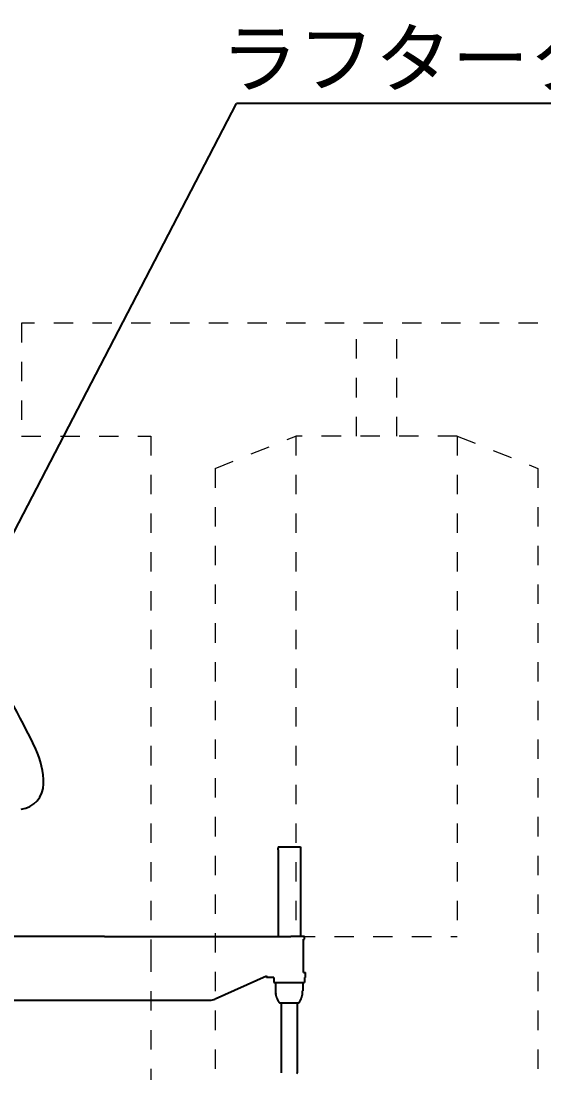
# Model space of a CAD drawing. Header units: millimetres. Extents: x -2078669 to -1085629, y -5987148 to 310365.
# Drawn here: x -1618545 to -1602336, y -1551182 to -1518595 of the extents above; entities that cross this region are included whole.
import ezdxf
from ezdxf.enums import TextEntityAlignment as Align

# ---------------------------------------------------------------- set-up
doc = ezdxf.new("R2010")
doc.units = ezdxf.units.MM
doc.header["$LTSCALE"] = 500
doc.linetypes.add('SXF_跳び破線', pattern=[12, 6, -6])
for name, color, linetype, lineweight in [('D-BGD', 7, 'Continuous', 13), ('D-BYP-STR1', 2, 'Continuous', 13), ('D-BYP-STR8', 5, 'Continuous', 25), ('D-BYP-STRB', 5, 'Continuous', 25), ('◆ワイプアウト', 4, 'Continuous', 13)]:
    doc.layers.add(name, color=color, linetype=linetype, lineweight=lineweight)
doc.styles.add('MS ゴシック', font='MS Gothic.ttf')
doc.dimstyles.new('DIM-500-F', dxfattribs={"dimscale": 500, "dimtxt": 3.5, "dimasz": 2.5, "dimexe": 0, "dimexo": 2, "dimgap": 0.8, "dimtad": 1, "dimdec": 0, "dimzin": 0, "dimdsep": 46, "dimtxsty": 'MS ゴシック', "dimblk": 'OPEN', "dimcen": 0.1, "dimclrd": 256, "dimclre": 256, "dimclrt": 256, "dimaunit": 1, "dimadec": 4, "dimazin": 0, "dimtfac": 1, "dimtdec": 0, "dimtmove": 2, "dimatfit": 3, "dimldrblk": 'OPEN', "dimfxl": 1, "dimtolj": 1, "dimtzin": 0, "dimlwd": -1, "dimlwe": -1, "dimarcsym": 2})

# ---------------------------------------------------------------- blocks, each defined once
blk = doc.blocks.new('河川平面')
at = {"layer": 'D-BGD', "linetype": 'Continuous'}
for p, q in [((1706188, -2851661, 363635), (1707357, -2855224, 363616)), ((1703665, -2855200, 363622), (1704834, -2858763, 363604)), ((1707747, -2856412, 363610), (1708915, -2859976, 363592)), ((1705224, -2859951, 363598), (1706391, -2863513, 363580)), ((1706781, -2864702, 363574), (1707950, -2868265, 363556)), ((1708339, -2869453, 363550), (1709508, -2873015, 363532))]:
    blk.add_line(p, q, dxfattribs=at)
blk = doc.blocks.new('A$Cbc34e4a9')
at = {"layer": 'D-BYP-STRB'}
for p, q in [((6680.5, 1556), (6716.7, 1556)), ((6680.5, 1537), (6680.5, 999.5)), ((6716.7, 1556), (6819.5, 1556)), ((6819.5, 1556), (6819.5, 999.5)), ((5605, 999.5), (4755, 999.5)), ((5605, 999.5), (6759, 999.5)), ((6845, 999.5), (6759, 999.5)), ((6838, 775.5), (6838, 983.5)), ((6290.4, 612.5), (6610, 755.4)), ((6655, 745.5), (6610, 745.5)), ((6655, 745.5), (6655, 724)), ((6845, 745.5), (6845, 724)), ((6850, 745.5), (6850, 775.5)), ((6655, 715), (6675, 715)), ((6666, 662), (6666, 715)), ((6675, 715), (6825, 715)), ((6825, 715), (6845, 715)), ((6834, 715), (6834, 662)), ((4755, 605.5), (6259.4, 605.5)), ((6806.1, 587), (6693.9, 587)), ((6700, 587), (6700, 174.5)), ((6800, 587), (6800, 174.5)), ((6700, 196), (6700, 154)), ((6800, 196), (6800, 154))]:
    blk.add_line(p, q, dxfattribs=at)
at = {"layer": 'D-BYP-STRB', "ltscale": 0.225}
for p, q in [((6680.5, 1556), (6680.5, 1547)), ((6655, 724), (6655, 715)), ((6845, 724), (6845, 715))]:
    blk.add_line(p, q, dxfattribs=at)
at = {"layer": 'D-BYP-STRB', "ltscale": 0.175}
blk.add_line((6838, 983.5), (6845, 983.5), dxfattribs=at)
at = {"layer": 'D-BYP-STRB', "ltscale": 0.4}
blk.add_line((6845, 983.5), (6845, 999.5), dxfattribs=at)
at = {"layer": 'D-BYP-STRB', "ltscale": 0.247906}
blk.add_line((6610, 755.4), (6610, 745.5), dxfattribs=at)
at = {"layer": 'D-BYP-STRB', "ltscale": 0.3}
blk.add_line((6838, 775.5), (6850, 775.5), dxfattribs=at)
at = {"layer": 'D-BYP-STRB', "ltscale": 0.125}
blk.add_line((6845, 745.5), (6850, 745.5), dxfattribs=at)
at = {"layer": 'D-BYP-STRB', "ltscale": 0.01438}
for p, q in [((6666.6, 662), (6666, 662)), ((6834, 662), (6833.4, 662))]:
    blk.add_line(p, q, dxfattribs=at)
at = {"layer": 'D-BYP-STRB', "ltscale": 0.00661}
for p, q in [((6666.8, 662), (6666.6, 662)), ((6833.4, 662), (6833.2, 662))]:
    blk.add_line(p, q, dxfattribs=at)
at = {"layer": 'D-BYP-STRB', "ltscale": 0.324512}
for p, q in [((6666.8, 649), (6666.8, 662)), ((6833.2, 649), (6833.2, 662))]:
    blk.add_line(p, q, dxfattribs=at)
at = {"layer": 'D-BYP-STRB', "ltscale": 0.044635}
blk.add_line((6290.4, 612.5), (6288.7, 611.8), dxfattribs=at)
at = {"layer": 'D-BYP-STRB'}
for points in [[(6666.8, 649), (6666.8, 648.9), (6666.8, 648.7), (6666.8, 648.5), (6666.8, 648.4), (6666.8, 648.2), (6666.9, 648.1), (6666.9, 647.9), (6666.9, 647.8), (6666.9, 647.6), (6666.9, 647.5), (6666.9, 647.3), (6666.9, 647.2), (6666.9, 647), (6666.9, 646.9), (6666.9, 646.7), (6666.9, 646.6), (6666.9, 646.5), (6667, 646.3), (6667, 646.2), (6667, 646.1), (6667, 645.9), (6667, 645.8)], [(6688.4, 590.5), (6687.8, 591.3), (6687.3, 592.1), (6686.9, 593), (6686.4, 593.8), (6685.9, 594.6), (6685.5, 595.4), (6685, 596.1), (6684.6, 596.9), (6684.2, 597.7), (6683.8, 598.4), (6683.4, 599.1), (6683, 599.8), (6682.6, 600.5), (6682.2, 601.3), (6681.8, 602), (6681.5, 602.7), (6681.1, 603.4), (6680.7, 604.1), (6680.3, 604.9), (6680, 605.6), (6679.6, 606.4), (6679.2, 607.2), (6678.8, 608), (6678.5, 608.8), (6678.1, 609.6), (6677.7, 610.4), (6677.3, 611.3), (6676.9, 612.1), (6676.6, 613), (6676.2, 613.8), (6675.8, 614.6), (6675.5, 615.5), (6675.1, 616.3), (6674.8, 617.2), (6674.5, 618), (6674.1, 618.9), (6673.8, 619.7), (6673.5, 620.5), (6673.2, 621.4), (6672.9, 622.2), (6672.6, 623.1), (6672.3, 623.9), (6672, 624.8), (6671.7, 625.6), (6671.5, 626.4), (6671.2, 627.3), (6671, 628.1), (6670.7, 629), (6670.5, 629.8), (6670.2, 630.7), (6670, 631.5), (6669.8, 632.3), (6669.5, 633.2), (6669.3, 634), (6669.1, 634.9), (6668.9, 635.7), (6668.7, 636.6), (6668.5, 637.4), (6668.4, 638.2), (6668.2, 639.1), (6668, 639.9), (6667.8, 640.8), (6667.7, 641.6), (6667.5, 642.5), (6667.4, 643.3), (6667.3, 644.1), (6667.1, 645), (6667, 645.8)], [(6693.9, 587), (6693.8, 587), (6693.6, 587), (6693.4, 587), (6693.3, 587), (6693.1, 587.1), (6692.9, 587.1), (6692.7, 587.1), (6692.6, 587.2), (6692.4, 587.2), (6692.2, 587.3), (6692.1, 587.3), (6691.9, 587.4), (6691.7, 587.4), (6691.6, 587.5), (6691.4, 587.6), (6691.3, 587.7), (6691.1, 587.7), (6691, 587.8), (6690.8, 587.9), (6690.6, 588), (6690.5, 588.1), (6690.4, 588.2), (6690.2, 588.3), (6690.1, 588.4), (6689.9, 588.6), (6689.8, 588.7), (6689.7, 588.8), (6689.5, 588.9), (6689.4, 589.1), (6689.3, 589.2), (6689.1, 589.4), (6689, 589.5), (6688.9, 589.7), (6688.8, 589.8), (6688.7, 590), (6688.6, 590.1), (6688.5, 590.3), (6688.4, 590.5)], [(6811.6, 590.5), (6811.5, 590.3), (6811.4, 590.1), (6811.3, 590), (6811.2, 589.8), (6811.1, 589.7), (6811, 589.5), (6810.9, 589.4), (6810.7, 589.2), (6810.6, 589.1), (6810.5, 588.9), (6810.3, 588.8), (6810.2, 588.7), (6810.1, 588.6), (6809.9, 588.4), (6809.8, 588.3), (6809.6, 588.2), (6809.5, 588.1), (6809.4, 588), (6809.2, 587.9), (6809, 587.8), (6808.9, 587.7), (6808.7, 587.7), (6808.6, 587.6), (6808.4, 587.5), (6808.3, 587.4), (6808.1, 587.4), (6807.9, 587.3), (6807.8, 587.3), (6807.6, 587.2), (6807.4, 587.2), (6807.3, 587.1), (6807.1, 587.1), (6806.9, 587.1), (6806.7, 587), (6806.6, 587), (6806.4, 587), (6806.2, 587), (6806.1, 587)], [(6811.6, 590.5), (6812.2, 591.3), (6812.7, 592.1), (6813.1, 593), (6813.6, 593.8), (6814.1, 594.6), (6814.5, 595.4), (6815, 596.1), (6815.4, 596.9), (6815.8, 597.7), (6816.2, 598.4), (6816.6, 599.1), (6817, 599.8), (6817.4, 600.5), (6817.8, 601.3), (6818.2, 602), (6818.5, 602.7), (6818.9, 603.4), (6819.3, 604.1), (6819.7, 604.9), (6820, 605.6), (6820.4, 606.4), (6820.8, 607.2), (6821.2, 608), (6821.5, 608.8), (6821.9, 609.6), (6822.3, 610.4), (6822.7, 611.3), (6823.1, 612.1), (6823.4, 613), (6823.8, 613.8), (6824.2, 614.6), (6824.5, 615.5), (6824.9, 616.3), (6825.2, 617.2), (6825.5, 618), (6825.9, 618.9), (6826.2, 619.7), (6826.5, 620.5), (6826.8, 621.4), (6827.1, 622.2), (6827.4, 623.1), (6827.7, 623.9), (6828, 624.8), (6828.3, 625.6), (6828.5, 626.4), (6828.8, 627.3), (6829, 628.1), (6829.3, 629), (6829.5, 629.8), (6829.8, 630.7), (6830, 631.5), (6830.2, 632.3), (6830.5, 633.2), (6830.7, 634), (6830.9, 634.9), (6831.1, 635.7), (6831.3, 636.6), (6831.5, 637.4), (6831.6, 638.2), (6831.8, 639.1), (6832, 639.9), (6832.2, 640.8), (6832.3, 641.6), (6832.5, 642.5), (6832.6, 643.3), (6832.7, 644.1), (6832.9, 645), (6833, 645.8)], [(6833, 645.8), (6833, 645.9), (6833, 646.1), (6833, 646.2), (6833, 646.3), (6833.1, 646.5), (6833.1, 646.6), (6833.1, 646.7), (6833.1, 646.9), (6833.1, 647), (6833.1, 647.2), (6833.1, 647.3), (6833.1, 647.5), (6833.1, 647.6), (6833.1, 647.8), (6833.1, 647.9), (6833.1, 648.1), (6833.2, 648.2), (6833.2, 648.4), (6833.2, 648.5), (6833.2, 648.7), (6833.2, 648.9), (6833.2, 649)]]:
    blk.add_lwpolyline(points, dxfattribs=at)
for centre, radius, start, end in [((663.3, 13.5), 5000, 25.437, 33.277), ((4727.1, 1946.2), 500, 359.836, 25.437), ((5067.1, 1946.2), 160, 277.2681, 0), ((6611.2, 1542), 69.5, 355.87452, 4.12548), ((6259.4, 677.5), 72, 270, 294.09084), ((6797, 154), 3, 270, 0)]:
    blk.add_arc(centre, radius, start, end, dxfattribs=at)
blk = doc.blocks.new('_Open')
at = {"color": 0, "linetype": 'ByBlock', "lineweight": -2}
for p, q in [((-1, 0.167), (0, 0)), ((-1, -0.167), (0, 0)), ((0, 0), (-1, 0))]:
    blk.add_line(p, q, dxfattribs=at)

msp = doc.modelspace()

# ---------------------------------------------------------------- block references
at = {"layer": 'D-BGD'}
msp.add_blockref('河川平面', (-3310965.8, 1335500.2), dxfattribs=at)

# ---------------------------------------------------------------- next in the draw order: wipeouts: each hides what was drawn before it
msp.add_wipeout([(-1650238.2, -1497587.3), (-1438401.3, -1497587.3), (-1437818.5, -1582057.4), (-1649655.4, -1582057.4)]).dxf.layer = '◆ワイプアウト'

# ---------------------------------------------------------------- next in the draw order: linework, layer by layer
at = {"layer": 'D-BYP-STR1', "linetype": 'SXF_跳び破線', "ltscale": 0.2}
for p, q in [((-1608151.9, -1531452.3), (-1608151.9, -1527952.3)), ((-1606901.9, -1531452.3), (-1606901.9, -1527952.3)), ((-1618526.4, -1531452.3), (-1618526.4, -1531452.3)), ((-1614526.9, -1531452.3), (-1614526.9, -1547452.3)), ((-1612526.9, -1532452.3), (-1610026.9, -1531452.3)), ((-1605026.9, -1531452.3), (-1610026.9, -1531452.3)), ((-1610026.9, -1531452.3), (-1610026.9, -1546952.3)), ((-1605026.9, -1531452.3), (-1605026.9, -1546952.3)), ((-1605026.9, -1531452.3), (-1602526.9, -1532452.3)), ((-1612526.9, -1532452.3), (-1612526.9, -1566952.3)), ((-1602526.9, -1532452.3), (-1602526.9, -1566952.3)), ((-1610026.9, -1546952.3), (-1605026.9, -1546952.3)), ((-1614526.9, -1547452.3), (-1614526.9, -1551452.3))]:
    msp.add_line(p, q, dxfattribs=at)
msp.add_lwpolyline([(-1600526.9, -1531452.3), (-1596527.4, -1531452.3), (-1596527.4, -1527952.3), (-1618526.4, -1527952.3), (-1618526.4, -1531452.3), (-1614526.9, -1531452.3)], dxfattribs=at)
at = {"layer": 'D-BYP-STR8'}
msp.add_line((-1587784.8, -1521149.8), (-1611864.8, -1521149.8), dxfattribs=at)

# ---------------------------------------------------------------- next in the draw order: block references
at = {"layer": 'D-BYP-STR8', "xscale": 5, "yscale": 5, "zscale": 5}
msp.add_blockref('A$Cbc34e4a9', (-1643981.8, -1551952.3), dxfattribs=at)

# ---------------------------------------------------------------- next in the draw order: texts
at = {"layer": 'D-BYP-STR8', "style": 'MS ゴシック'}
msp.add_text('ラフタークレーン(25t)', height=1750, dxfattribs=at).set_placement((-1599824.8, -1521149.8), align=Align.BOTTOM_CENTER)

# ---------------------------------------------------------------- next in the draw order: leaders
at = {"layer": 'D-BYP-STR8'}
msp.add_leader([(-1620302.3, -1537381.7), (-1611864.8, -1521149.8)], dimstyle='DIM-500-F', dxfattribs=at)

doc.saveas('drawing.dxf')
